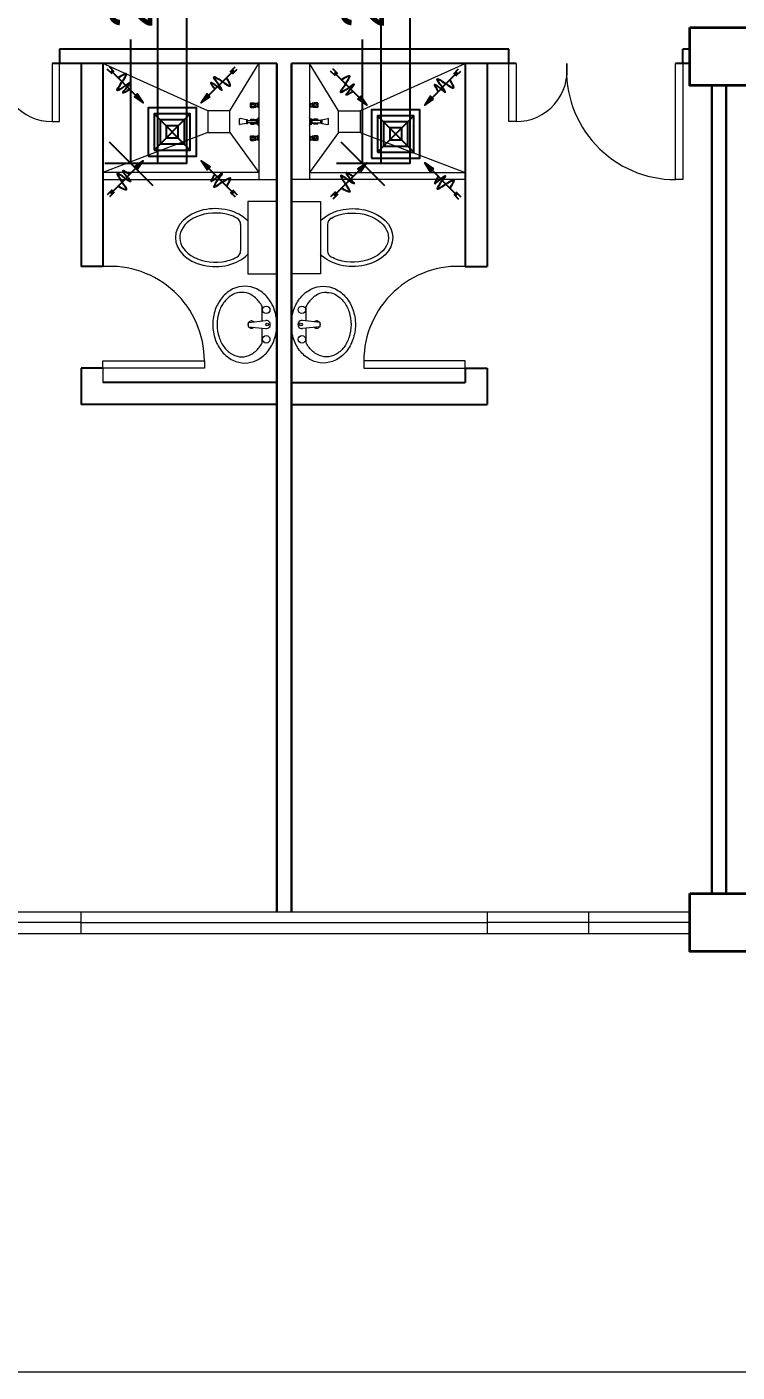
# Model space of a CAD drawing. Header units: millimetres. Extents: x 3 to 434, y 1 to 233.
# Drawn here: x 272.71 to 277.61, y 98.44 to 107.72 of the extents above; entities that cross this region are included whole.
import ezdxf

# ---------------------------------------------------------------- set-up
doc = ezdxf.new("R2010")
doc.units = ezdxf.units.MM
doc.header["$MEASUREMENT"] = 0
for name, color, linetype in [('AIR', 7, 'Continuous'), ('AIR-00', 8, 'Continuous'), ('AIR-03', 30, 'Continuous'), ('dimen', 7, 'Continuous'), ('exhaust', 1, 'Continuous')]:
    doc.layers.add(name, color=color, linetype=linetype)
doc.styles.get("Standard").update_dxf_attribs({"font": 'arial.ttf'})
doc.dimstyles.new('Copy of dimension', dxfattribs={"dimtxt": 0.3, "dimasz": 0.3, "dimexe": 0.18, "dimexo": 0.0625, "dimgap": 0.09, "dimtad": 0, "dimzin": 0, "dimdsep": 46, "dimtxsty": 'Standard', "dimblk": 'OBLIQUE', "dimcen": 0.09, "dimclrd": 256, "dimclre": 256, "dimclrt": 256, "dimadec": 0, "dimazin": 0, "dimtfac": 1, "dimtofl": 0, "dimtmove": 0, "dimatfit": 3, "dimldrblk": 'OBLIQUE', "dimfxl": 1, "dimtolj": 1, "dimtzin": 0, "dimarcsym": 0})

# ---------------------------------------------------------------- blocks, each defined once
blk = doc.blocks.new('GRILL-C-IN')
at = {"layer": 'AIR-00', "ltscale": 3}
for p, q in [((-0.623, 0.601), (-0.674, 0.651)), ((-0.601, 0.623), (-0.651, 0.674)), ((-0.637, 0.637), (-0.3, 0.3)), ((0.637, 0.637), (0.3, 0.3)), ((0.601, 0.623), (0.651, 0.674)), ((0.623, 0.601), (0.674, 0.651)), ((-0.637, -0.637), (-0.3, -0.3)), ((0.637, -0.637), (0.3, -0.3)), ((-0.623, -0.601), (-0.674, -0.651)), ((-0.601, -0.623), (-0.651, -0.674)), ((0.601, -0.623), (0.651, -0.674)), ((0.623, -0.601), (0.674, -0.651))]:
    blk.add_line(p, q, dxfattribs=at)
at = {"layer": 'AIR-00', "color": 50}
for p, q in [((-0.188, 0.187), (0.187, -0.188)), ((0.187, 0.187), (-0.188, -0.188))]:
    blk.add_line(p, q, dxfattribs=at)
at = {"layer": 'AIR-00', "ltscale": 3}
for points in [[(-0.362, 0.393), (-0.393, 0.362), (-0.3, 0.3)], [(0.393, 0.362), (0.362, 0.393), (0.3, 0.3)], [(-0.362, -0.393), (-0.393, -0.362), (-0.3, -0.3)], [(0.393, -0.362), (0.362, -0.393), (0.3, -0.3)]]:
    blk.add_lwpolyline(points, close=True, dxfattribs=at)
at = {"layer": 'AIR-00', "color": 50}
for points in [[(-0.188, -0.188), (0.187, -0.188), (0.187, 0.187), (-0.188, 0.187)], [(-0.125, -0.125), (0.125, -0.125), (0.125, 0.125), (-0.125, 0.125)], [(-0.062, -0.062), (0.062, -0.062), (0.062, 0.062), (-0.062, 0.062)]]:
    blk.add_lwpolyline(points, close=True, dxfattribs=at)
at = {"layer": 'AIR-00', "ltscale": 3}
for points in [[(-0.441, 0.441), (-0.512, 0.404), (-0.432, 0.514), (-0.568, 0.43), (-0.477, 0.6), (-0.561, 0.561)], [(0.441, 0.441), (0.404, 0.512), (0.514, 0.432), (0.43, 0.568), (0.6, 0.477), (0.561, 0.561)], [(-0.441, -0.441), (-0.512, -0.404), (-0.432, -0.514), (-0.568, -0.43), (-0.477, -0.6), (-0.561, -0.561)], [(0.441, -0.441), (0.404, -0.512), (0.514, -0.432), (0.43, -0.568), (0.6, -0.477), (0.561, -0.561)]]:
    blk.add_spline(points, degree=3, dxfattribs=at)
for points in [[(-0.3, 0.3), (-0.362, 0.393), (-0.393, 0.362)], [(0.3, 0.3), (0.393, 0.362), (0.362, 0.393)], [(-0.3, -0.3), (-0.362, -0.393), (-0.393, -0.362)], [(0.3, -0.3), (0.393, -0.362), (0.362, -0.393)]]:
    blk.add_solid(points, dxfattribs=at)
at = {"layer": 'AIR-03', "color": 6}
blk.add_lwpolyline([(-0.25, -0.25), (0.25, -0.25), (0.25, 0.25), (-0.25, 0.25)], close=True, dxfattribs=at)
blk = doc.blocks.new('_Oblique')
at = {"color": 0, "linetype": 'ByBlock', "lineweight": -2}
blk.add_line((-0.5, -0.5), (0.5, 0.5), dxfattribs=at)
blk = doc.blocks.new('*D100')
at = {"layer": 'Defpoints', "color": 0, "transparency": 16777216}
for p in [(273.8149, 109.4511), (273.43, 106.7746), (273.8149, 106.7746)]:
    blk.add_point(p, dxfattribs=at)
at = {"layer": 'dimen', "lineweight": -2, "transparency": 16777216}
for p, q in [((273.7524, 109.4511), (273.25, 109.4511)), ((273.43, 109.4511), (273.43, 108.5954)), ((273.43, 106.7746), (273.43, 107.6304)), ((273.7524, 106.7746), (273.25, 106.7746))]:
    blk.add_line(p, q, dxfattribs=at)
at = {"layer": 'dimen', "lineweight": -2, "transparency": 16777216, "xscale": 0.3, "yscale": 0.3, "zscale": 0.3}
for p, rotation in [((273.43, 109.4511), 90), ((273.43, 106.7746), 270)]:
    blk.add_blockref('_Oblique', p, dxfattribs=dict(at, rotation=rotation))
at = {"layer": 'dimen', "transparency": 16777216, "insert": (273.43, 108.1129), "char_height": 0.3, "attachment_point": 5, "rotation": 90}
blk.add_mtext('\\A1;2.68', dxfattribs=at)
blk = doc.blocks.new('*D101')
at = {"layer": 'Defpoints', "color": 0, "transparency": 16777216}
for p in [(275.3563, 109.4511), (275.028, 106.7746), (275.3563, 106.7746)]:
    blk.add_point(p, dxfattribs=at)
at = {"layer": 'dimen', "lineweight": -2, "transparency": 16777216}
for p, q in [((275.2938, 109.4511), (274.848, 109.4511)), ((275.028, 109.4511), (275.028, 108.5954)), ((275.028, 106.7746), (275.028, 107.6304)), ((275.2938, 106.7746), (274.848, 106.7746))]:
    blk.add_line(p, q, dxfattribs=at)
at = {"layer": 'dimen', "lineweight": -2, "transparency": 16777216, "xscale": 0.3, "yscale": 0.3, "zscale": 0.3}
for p, rotation in [((275.028, 109.4511), 90), ((275.028, 106.7746), 270)]:
    blk.add_blockref('_Oblique', p, dxfattribs=dict(at, rotation=rotation))
at = {"layer": 'dimen', "transparency": 16777216, "insert": (275.028, 108.1129), "char_height": 0.3, "attachment_point": 5, "rotation": 90}
blk.add_mtext('\\A1;2.68', dxfattribs=at)

msp = doc.modelspace()

# ---------------------------------------------------------------- linework, layer by layer
at = {"color": 8, "lineweight": 25}
for p, q in [((276.0363, 107.5641), (272.9363, 107.5641)), ((272.9363, 107.5641), (272.9363, 107.4641)), ((276.0363, 107.4641), (276.0363, 107.5641)), ((277.2863, 107.5641), (277.2363, 107.5641)), ((277.2363, 107.4641), (277.2363, 107.5641)), ((274.4363, 107.4641), (272.8863, 107.4641)), ((274.4363, 101.6141), (274.4363, 107.4641)), ((274.4363, 107.4641), (274.4363, 101.6141)), ((274.5363, 101.6141), (274.5363, 107.4641)), ((274.5363, 107.4641), (274.5363, 101.6141)), ((276.0863, 107.4641), (274.5363, 107.4641)), ((277.2863, 107.4641), (277.1863, 107.4641)), ((277.4363, 101.7391), (277.4363, 107.3141)), ((277.4363, 107.3141), (277.4363, 101.7391)), ((277.5363, 101.7391), (277.5363, 107.3141)), ((277.5363, 107.3141), (277.5363, 101.7391)), ((274.4363, 105.0785), (274.4363, 107.0285))]:
    msp.add_line(p, q, dxfattribs=at)
at = {"color": 8, "lineweight": 25, "ltscale": 0.3}
for p, q in [((273.0863, 107.4641), (273.0863, 106.0641)), ((273.2363, 107.4641), (273.2363, 106.0641)), ((275.7363, 107.4641), (275.7363, 106.0641)), ((275.8863, 107.4641), (275.8863, 106.0641)), ((273.2363, 106.0641), (273.0863, 106.0641)), ((275.7363, 106.0641), (275.8863, 106.0641)), ((273.0863, 105.3641), (273.0863, 105.1141)), ((273.2363, 105.3641), (273.0863, 105.3641)), ((275.7363, 105.3641), (275.7363, 105.2641)), ((275.7363, 105.3641), (275.8863, 105.3641)), ((275.8863, 105.3641), (275.8863, 105.1141)), ((274.4363, 105.2641), (273.2363, 105.2641)), ((274.5363, 105.2641), (275.7363, 105.2641)), ((274.4363, 105.1141), (273.0863, 105.1141)), ((274.5363, 105.1141), (275.8863, 105.1141))]:
    msp.add_line(p, q, dxfattribs=at)
at = {"color": 8, "lineweight": 9}
for p, q in [((274.3113, 107.4641), (273.2363, 107.4641)), ((274.3113, 107.4641), (274.3113, 106.6641)), ((274.6613, 107.4641), (274.6613, 106.6641)), ((274.2526, 107.1908), (274.2526, 107.1647)), ((274.2526, 107.1908), (274.2541, 107.1908)), ((274.2526, 107.1647), (274.2541, 107.1647)), ((274.2541, 107.1908), (274.256, 107.1944)), ((274.2541, 107.1908), (274.2541, 107.1647)), ((274.2541, 107.1647), (274.256, 107.1611)), ((274.256, 107.1944), (274.256, 107.1611)), ((274.256, 107.1944), (274.278, 107.1944)), ((274.2647, 107.1838), (274.2768, 107.1838)), ((274.2647, 107.1717), (274.2768, 107.1717)), ((274.2648, 107.1908), (274.277, 107.1908)), ((274.2648, 107.1647), (274.277, 107.1647)), ((274.278, 107.1944), (274.282, 107.1922)), ((274.278, 107.191), (274.278, 107.1836)), ((274.278, 107.1645), (274.278, 107.1718)), ((274.2838, 107.1917), (274.2897, 107.1917)), ((274.2897, 107.1917), (274.292, 107.191)), ((274.2897, 107.1917), (274.2897, 107.1637)), ((274.292, 107.191), (274.292, 107.1645)), ((274.3037, 107.1891), (274.292, 107.1891)), ((274.3037, 107.1664), (274.292, 107.1664)), ((274.3105, 107.1948), (274.3037, 107.1914)), ((274.3037, 107.1914), (274.3037, 107.1641)), ((274.3105, 107.1948), (274.3105, 107.1607)), ((274.3105, 107.1948), (274.3113, 107.1948)), ((274.3113, 107.1948), (274.3113, 107.1607)), ((274.6613, 107.1948), (274.6613, 107.1607)), ((274.662, 107.1948), (274.6613, 107.1948)), ((274.662, 107.1948), (274.662, 107.1607)), ((274.662, 107.1948), (274.6688, 107.1914)), ((274.6688, 107.1914), (274.6688, 107.1641)), ((274.6688, 107.1891), (274.6806, 107.1891)), ((274.6688, 107.1664), (274.6806, 107.1664)), ((274.6829, 107.1917), (274.6806, 107.191)), ((274.6806, 107.191), (274.6806, 107.1645)), ((274.6829, 107.1917), (274.6829, 107.1637)), ((274.6887, 107.1917), (274.6829, 107.1917)), ((274.6946, 107.1944), (274.6905, 107.1922)), ((274.7166, 107.1944), (274.6946, 107.1944)), ((274.6946, 107.191), (274.6946, 107.1836)), ((274.6946, 107.1645), (274.6946, 107.1718)), ((274.7077, 107.1908), (274.6956, 107.1908)), ((274.7077, 107.1647), (274.6956, 107.1647)), ((274.7079, 107.1838), (274.6957, 107.1838)), ((274.7079, 107.1717), (274.6957, 107.1717)), ((274.7166, 107.1944), (274.7166, 107.1611)), ((274.7185, 107.1908), (274.7166, 107.1944)), ((274.7185, 107.1647), (274.7166, 107.1611)), ((274.7185, 107.1908), (274.7185, 107.1647)), ((274.72, 107.1908), (274.7185, 107.1908)), ((274.72, 107.1647), (274.7185, 107.1647)), ((274.72, 107.1908), (274.72, 107.1647)), ((274.1794, 107.0447), (274.1794, 107.0835)), ((274.2259, 107.0764), (274.184, 107.085)), ((274.2335, 107.0764), (274.2259, 107.0764)), ((274.2259, 107.0764), (274.2259, 107.0518)), ((274.2259, 107.0764), (274.2259, 107.0518)), ((274.2335, 107.0518), (274.2335, 107.0764)), ((274.2526, 107.0772), (274.2526, 107.0717)), ((274.2526, 107.0772), (274.2541, 107.0772)), ((274.2541, 107.0772), (274.256, 107.0808)), ((274.2541, 107.0772), (274.2541, 107.0717)), ((274.256, 107.1611), (274.278, 107.1611)), ((274.256, 107.0808), (274.256, 107.0717)), ((274.256, 107.0808), (274.2779, 107.0808)), ((274.2648, 107.0772), (274.2769, 107.0772)), ((274.2779, 107.0808), (274.282, 107.0786)), ((274.2779, 107.0773), (274.2779, 107.0717)), ((274.278, 107.1611), (274.282, 107.1633)), ((274.2838, 107.1637), (274.2897, 107.1637)), ((274.2838, 107.0781), (274.2897, 107.0781)), ((274.2897, 107.1637), (274.292, 107.1645)), ((274.2897, 107.0781), (274.2897, 107.0717)), ((274.2897, 107.0781), (274.292, 107.0774)), ((274.292, 107.0774), (274.292, 107.0717)), ((274.2959, 107.0755), (274.292, 107.0755)), ((274.2959, 107.0467), (274.2959, 107.0815)), ((274.2959, 107.0815), (274.3055, 107.0815)), ((274.3105, 107.1607), (274.3037, 107.1641)), ((274.3055, 107.0815), (274.3113, 107.0931)), ((274.3055, 107.0467), (274.3055, 107.0815)), ((274.3055, 107.0815), (274.3055, 107.0467)), ((274.3105, 107.1607), (274.3113, 107.1607)), ((274.3113, 107.0931), (274.3113, 107.0351)), ((274.662, 107.1607), (274.6613, 107.1607)), ((274.6671, 107.0815), (274.6613, 107.0931)), ((274.6613, 107.0931), (274.6613, 107.0351)), ((274.662, 107.1607), (274.6688, 107.1641)), ((274.6671, 107.0467), (274.6671, 107.0815)), ((274.6767, 107.0815), (274.6671, 107.0815)), ((274.6671, 107.0815), (274.6671, 107.0467)), ((274.6767, 107.0467), (274.6767, 107.0815)), ((274.6767, 107.0755), (274.6806, 107.0755)), ((274.6829, 107.1637), (274.6806, 107.1645)), ((274.6829, 107.0781), (274.6806, 107.0774)), ((274.6806, 107.0774), (274.6806, 107.0717)), ((274.6887, 107.1637), (274.6829, 107.1637)), ((274.6829, 107.0781), (274.6829, 107.0717)), ((274.6887, 107.0781), (274.6829, 107.0781)), ((274.6946, 107.1611), (274.6905, 107.1633)), ((274.6946, 107.0808), (274.6905, 107.0786)), ((274.7166, 107.1611), (274.6946, 107.1611)), ((274.7166, 107.0808), (274.6946, 107.0808)), ((274.6946, 107.0773), (274.6946, 107.0717)), ((274.7078, 107.0772), (274.6956, 107.0772)), ((274.7166, 107.0808), (274.7166, 107.0717)), ((274.7185, 107.0772), (274.7166, 107.0808)), ((274.7185, 107.0772), (274.7185, 107.0717)), ((274.72, 107.0772), (274.7185, 107.0772)), ((274.72, 107.0772), (274.72, 107.0717)), ((274.7391, 107.0764), (274.7467, 107.0764)), ((274.7391, 107.0518), (274.7391, 107.0764)), ((274.7467, 107.0764), (274.7886, 107.085)), ((274.7467, 107.0764), (274.7467, 107.0518)), ((274.7467, 107.0764), (274.7467, 107.0518)), ((274.7931, 107.0447), (274.7931, 107.0835)), ((274.2259, 107.0518), (274.184, 107.0432)), ((274.2259, 107.0518), (274.2335, 107.0518)), ((274.2335, 107.0717), (274.2959, 107.0717)), ((274.2959, 107.0565), (274.2335, 107.0565)), ((274.2526, 107.0565), (274.2526, 107.051)), ((274.2526, 107.051), (274.2541, 107.051)), ((274.2541, 107.0565), (274.2541, 107.051)), ((274.2541, 107.051), (274.256, 107.0474)), ((274.256, 107.0565), (274.256, 107.0474)), ((274.256, 107.0474), (274.2779, 107.0474)), ((274.2648, 107.051), (274.2769, 107.051)), ((274.2779, 107.0509), (274.2779, 107.0565)), ((274.2779, 107.0474), (274.282, 107.0496)), ((274.2838, 107.0501), (274.2897, 107.0501)), ((274.2897, 107.0565), (274.2897, 107.0501)), ((274.2897, 107.0501), (274.292, 107.0508)), ((274.292, 107.0565), (274.292, 107.0508)), ((274.2959, 107.0527), (274.292, 107.0527)), ((274.2959, 107.0717), (274.2959, 107.0565)), ((274.3055, 107.0467), (274.2959, 107.0467)), ((274.3113, 107.0351), (274.3055, 107.0467)), ((274.6613, 107.0351), (274.6671, 107.0467)), ((274.6671, 107.0467), (274.6767, 107.0467)), ((274.7391, 107.0717), (274.6767, 107.0717)), ((274.6767, 107.0717), (274.6767, 107.0565)), ((274.6767, 107.0565), (274.7391, 107.0565)), ((274.6767, 107.0527), (274.6806, 107.0527)), ((274.6806, 107.0565), (274.6806, 107.0508)), ((274.6829, 107.0501), (274.6806, 107.0508)), ((274.6829, 107.0565), (274.6829, 107.0501)), ((274.6887, 107.0501), (274.6829, 107.0501)), ((274.6946, 107.0474), (274.6905, 107.0496)), ((274.6946, 107.0509), (274.6946, 107.0565)), ((274.7166, 107.0474), (274.6946, 107.0474)), ((274.7078, 107.051), (274.6956, 107.051)), ((274.7166, 107.0565), (274.7166, 107.0474)), ((274.7185, 107.051), (274.7166, 107.0474)), ((274.7185, 107.0565), (274.7185, 107.051)), ((274.72, 107.051), (274.7185, 107.051)), ((274.72, 107.0565), (274.72, 107.051)), ((274.7467, 107.0518), (274.7391, 107.0518)), ((274.7467, 107.0518), (274.7886, 107.0432)), ((274.2526, 106.9635), (274.2541, 106.9635)), ((274.2526, 106.9635), (274.2526, 106.9374)), ((274.2526, 106.9374), (274.2541, 106.9374)), ((274.2541, 106.9635), (274.256, 106.9671)), ((274.2541, 106.9635), (274.2541, 106.9374)), ((274.2541, 106.9374), (274.256, 106.9338)), ((274.256, 106.9671), (274.2779, 106.9671)), ((274.256, 106.9671), (274.256, 106.9338)), ((274.256, 106.9338), (274.2779, 106.9338)), ((274.2647, 106.9565), (274.2768, 106.9565)), ((274.2647, 106.9444), (274.2768, 106.9444)), ((274.2648, 106.9635), (274.2769, 106.9635)), ((274.2648, 106.9374), (274.2769, 106.9374)), ((274.2779, 106.9671), (274.282, 106.9649)), ((274.2779, 106.9637), (274.2779, 106.9564)), ((274.2779, 106.9372), (274.2779, 106.9446)), ((274.2779, 106.9338), (274.282, 106.936)), ((274.2838, 106.9645), (274.2897, 106.9645)), ((274.2838, 106.9364), (274.2897, 106.9364)), ((274.2897, 106.9645), (274.2897, 106.9364)), ((274.2897, 106.9645), (274.292, 106.9637)), ((274.2897, 106.9364), (274.2919, 106.9372)), ((274.292, 106.9637), (274.2919, 106.9372)), ((274.3037, 106.9391), (274.2919, 106.9391)), ((274.3037, 106.9618), (274.292, 106.9618)), ((274.3105, 106.9675), (274.3037, 106.9641)), ((274.3037, 106.9641), (274.3037, 106.9368)), ((274.3105, 106.9334), (274.3037, 106.9368)), ((274.3105, 106.9675), (274.3113, 106.9675)), ((274.3105, 106.9675), (274.3105, 106.9334)), ((274.3105, 106.9334), (274.3113, 106.9334)), ((274.3113, 106.9675), (274.3113, 106.9334)), ((274.662, 106.9675), (274.6613, 106.9675)), ((274.6613, 106.9675), (274.6613, 106.9334)), ((274.6621, 106.9334), (274.6613, 106.9334)), ((274.662, 106.9675), (274.6689, 106.9641)), ((274.662, 106.9675), (274.6621, 106.9334)), ((274.6621, 106.9334), (274.6689, 106.9368)), ((274.6689, 106.9641), (274.6689, 106.9368)), ((274.6689, 106.9618), (274.6806, 106.9618)), ((274.6689, 106.9391), (274.6806, 106.9391)), ((274.6829, 106.9645), (274.6806, 106.9637)), ((274.6806, 106.9637), (274.6806, 106.9372)), ((274.6829, 106.9364), (274.6806, 106.9372)), ((274.6887, 106.9645), (274.6829, 106.9645)), ((274.6829, 106.9645), (274.6829, 106.9364)), ((274.6887, 106.9364), (274.6829, 106.9364)), ((274.6946, 106.9671), (274.6905, 106.9649)), ((274.6946, 106.9338), (274.6905, 106.936)), ((274.7166, 106.9671), (274.6946, 106.9671)), ((274.6946, 106.9637), (274.6946, 106.9564)), ((274.6946, 106.9372), (274.6946, 106.9446)), ((274.7166, 106.9338), (274.6946, 106.9338)), ((274.7078, 106.9635), (274.6956, 106.9635)), ((274.7078, 106.9374), (274.6956, 106.9374)), ((274.7079, 106.9565), (274.6957, 106.9565)), ((274.7079, 106.9444), (274.6957, 106.9444)), ((274.7185, 106.9635), (274.7166, 106.9671)), ((274.7166, 106.9671), (274.7166, 106.9338)), ((274.7185, 106.9374), (274.7166, 106.9338)), ((274.72, 106.9635), (274.7185, 106.9635)), ((274.7185, 106.9635), (274.7185, 106.9374)), ((274.72, 106.9374), (274.7185, 106.9374)), ((274.72, 106.9635), (274.72, 106.9374)), ((274.4363, 106.5141), (274.2363, 106.5141)), ((274.2363, 106.5141), (274.2363, 106.0141)), ((274.4363, 106.0141), (274.4363, 106.5141)), ((274.5363, 106.5141), (274.7363, 106.5141)), ((274.5363, 106.0141), (274.5363, 106.5141)), ((274.7363, 106.5141), (274.7363, 106.0141)), ((274.1863, 106.3547), (274.1863, 106.1737)), ((274.7863, 106.3547), (274.7863, 106.1737)), ((274.2363, 106.0141), (274.4363, 106.0141)), ((274.7363, 106.0141), (274.5363, 106.0141)), ((274.3343, 105.6885), (274.3343, 105.7907)), ((274.6383, 105.6885), (274.6383, 105.7907)), ((274.2384, 105.6786), (274.3602, 105.6919)), ((274.7342, 105.6786), (274.6123, 105.6919)), ((274.2384, 105.6496), (274.3602, 105.6363)), ((274.7342, 105.6496), (274.6123, 105.6363)), ((271.6863, 101.6141), (274.4363, 101.6141)), ((273.0863, 101.4641), (273.0863, 101.6141)), ((274.4363, 101.6141), (274.5363, 101.6141)), ((274.5363, 101.6141), (277.2863, 101.6141)), ((275.8863, 101.6141), (275.8863, 101.4641)), ((276.5863, 101.6141), (276.5863, 101.4641)), ((277.2863, 101.4641), (277.2863, 101.6141)), ((273.0863, 101.5391), (271.6863, 101.5391)), ((273.0863, 101.5391), (275.8863, 101.5391)), ((277.2863, 101.5391), (275.8863, 101.5391)), ((271.6863, 101.4641), (274.5363, 101.4641)), ((274.4363, 101.4641), (277.2863, 101.4641)), ((287.0363, 98.4391), (271.7113, 98.4391))]:
    msp.add_line(p, q, dxfattribs=at)
at = {"color": 8, "lineweight": 9, "ltscale": 0.3}
for p, q in [((273.9613, 107.1391), (273.2363, 107.4641)), ((274.1113, 107.1391), (274.3113, 107.4641)), ((274.8613, 107.1391), (274.6613, 107.4641)), ((275.0113, 107.1391), (275.7363, 107.4641)), ((273.9613, 106.9891), (273.2363, 106.7141)), ((274.1113, 106.9891), (274.3113, 106.7141)), ((274.8613, 106.9891), (274.6613, 106.7141)), ((275.0113, 106.9891), (275.7363, 106.7141))]:
    msp.add_line(p, q, dxfattribs=at)
at = {"color": 8, "lineweight": 13, "ltscale": 0.3}
msp.add_line((273.2363, 105.3641), (273.2363, 105.2641), dxfattribs=at)
at = {"color": 8, "lineweight": 35}
for points in [[(277.2863, 107.7141), (277.6863, 107.7141), (277.6863, 107.3141), (277.2863, 107.3141)], [(277.2863, 101.7391), (277.6863, 101.7391), (277.6863, 101.3391), (277.2863, 101.3391)]]:
    msp.add_lwpolyline(points, close=True, dxfattribs=at)
at = {"color": 8, "lineweight": 13, "ltscale": 0.03}
for points in [[(272.9363, 107.4641), (272.8863, 107.4641), (272.8863, 107.0641), (272.9363, 107.0641)], [(276.0363, 107.4641), (276.0863, 107.4641), (276.0863, 107.0641), (276.0363, 107.0641)], [(277.1863, 107.4641), (277.2363, 107.4641), (277.2363, 106.6641), (277.1863, 106.6641)], [(273.2363, 105.3641), (273.2363, 105.4141), (273.9363, 105.4141), (273.9363, 105.3641)], [(275.7363, 105.3641), (275.7363, 105.4141), (275.0363, 105.4141), (275.0363, 105.3641)]]:
    msp.add_lwpolyline(points, close=True, dxfattribs=at)
at = {"color": 8, "lineweight": 9, "ltscale": 0.03}
for points in [[(274.1113, 106.9891), (274.1113, 107.1391), (273.9613, 107.1391), (273.9613, 106.9891)], [(274.8613, 106.9891), (274.8613, 107.1391), (275.0113, 107.1391), (275.0113, 106.9891)]]:
    msp.add_lwpolyline(points, close=True, dxfattribs=at)
at = {"color": 8, "lineweight": 9, "ltscale": 0.3}
for points in [[(274.3113, 106.7141), (273.2363, 106.7141), (273.2363, 106.6641), (274.4363, 106.6641), (274.4363, 106.6641)], [(274.6613, 106.7141), (275.7363, 106.7141), (275.7363, 106.6641), (274.5363, 106.6641), (274.5363, 106.6641)]]:
    msp.add_lwpolyline(points, dxfattribs=at)
at = {"color": 8, "lineweight": 9}
for points in [[(274.2153, 105.9291, 0.11576), (274.1328, 105.9097, 0.104047), (274.059, 105.8515, 0.090875), (274.0116, 105.7676, 0.083344), (273.9943, 105.6641, 0.083344), (274.0116, 105.5606, 0.090875), (274.059, 105.4767, 0.104047), (274.1328, 105.4185, 0.11576), (274.2153, 105.3991, 0.11576), (274.2978, 105.4185, 0.104047), (274.3716, 105.4767, 0.090875), (274.4189, 105.5606, 0.083344), (274.4363, 105.6641, 0.083344), (274.4189, 105.7676, 0.090875), (274.3716, 105.8515, 0.104047), (274.2978, 105.9097, 0.11576)], [(274.7573, 105.9291, -0.11576), (274.8398, 105.9097, -0.104047), (274.9136, 105.8515, -0.090875), (274.9609, 105.7676, -0.083344), (274.9783, 105.6641, -0.083344), (274.9609, 105.5606, -0.090875), (274.9136, 105.4767, -0.104047), (274.8398, 105.4185, -0.11576), (274.7573, 105.3991, -0.11576), (274.6748, 105.4185, -0.104047), (274.601, 105.4767, -0.090875), (274.5536, 105.5606, -0.083344), (274.5363, 105.6641, -0.083344), (274.5536, 105.7676, -0.090875), (274.601, 105.8515, -0.104047), (274.6748, 105.9097, -0.11576)]]:
    msp.add_lwpolyline(points, format="xyb", close=True, dxfattribs=at)
for points in [[(274.1943, 105.8866, 0.124838), (274.1317, 105.8707, 0.105788), (274.0741, 105.8214, 0.086697), (274.0378, 105.7517, 0.076776), (274.0243, 105.6641, 0.076776), (274.0378, 105.5765, 0.086697), (274.0741, 105.5068, 0.105788), (274.1317, 105.4575, 0.124838), (274.1943, 105.4416, 0.124838), (274.2568, 105.4575, 0.105788), (274.3145, 105.5068, 0.040067), (274.3343, 105.5375), (274.3343, 105.6397, 0.040067)], [(274.7783, 105.8866, -0.124838), (274.8408, 105.8707, -0.105788), (274.8985, 105.8214, -0.086697), (274.9348, 105.7517, -0.076776), (274.9483, 105.6641, -0.076776), (274.9348, 105.5765, -0.086697), (274.8985, 105.5068, -0.105788), (274.8408, 105.4575, -0.124838), (274.7783, 105.4416, -0.124838), (274.7157, 105.4575, -0.105788), (274.6581, 105.5068, -0.040067), (274.6383, 105.5375), (274.6383, 105.6397, -0.040067)]]:
    msp.add_lwpolyline(points, format="xyb", dxfattribs=at)
for centre, radius in [((274.3633, 105.7657), 0.0255), ((274.6093, 105.7657), 0.0255), ((274.3633, 105.5625), 0.0255), ((274.3698, 105.6641), 0.0095), ((274.6093, 105.5625), 0.0255), ((274.6028, 105.6641), 0.0095)]:
    msp.add_circle(centre, radius, dxfattribs=at)
at = {"color": 8, "lineweight": 13, "ltscale": 0.03}
for centre, radius, start, end in [((272.8863, 107.4172), 0.3531, 172.37185, 270), ((276.0863, 107.4172), 0.3531, 270, 7.62815), ((277.1863, 107.4157), 0.7516, 176.30478, 270), ((273.2845, 105.4141), 0.6518, 0, 94.24219), ((275.6881, 105.4141), 0.6518, 85.75781, 180)]:
    msp.add_arc(centre, radius, start, end, dxfattribs=at)
at = {"color": 8, "lineweight": 9}
for centre, radius, start, end in [((274.1363, 106.3547), 0.05, 0, 61.84994), ((274.8363, 106.3547), 0.05, 118.15006, 180), ((274.1363, 106.1737), 0.05, 298.00836, 360), ((274.8363, 106.1737), 0.05, 180, 241.99164), ((274.1943, 105.7553), 0.1313, 61.53644, 90), ((274.1705, 105.7114), 0.1812, 37.38145, 61.53644), ((274.8021, 105.7114), 0.1812, 118.46356, 142.61855), ((274.7783, 105.7553), 0.1313, 90, 118.46356), ((274.133, 105.6828), 0.2284, 28.20375, 37.38145), ((274.8395, 105.6828), 0.2284, 142.61855, 151.79625), ((274.2613, 105.6641), 0.025, 48.79782, 143.69319), ((274.3633, 105.6641), 0.028, 263.75449, 96.24551), ((274.6093, 105.6641), 0.028, 83.75449, 276.24551), ((274.7113, 105.6641), 0.025, 36.30681, 131.20218), ((274.2613, 105.6641), 0.025, 161.37929, 198.62071), ((274.3321, 105.6641), 0.0948, 171.20259, 188.79741), ((274.2613, 105.6641), 0.025, 216.30681, 311.20218), ((274.7113, 105.6641), 0.025, 228.79782, 323.69319), ((274.6405, 105.6641), 0.0948, 351.20259, 8.79741), ((274.7113, 105.6641), 0.025, 341.37929, 18.62071)]:
    msp.add_arc(centre, radius, start, end, dxfattribs=at)
for centre, major_axis, ratio, start_param, end_param in [((274.2604, 107.1777), (0.00268, 0.00268), 1, 1.643677, 3.068487), ((274.2656, 107.2035), (0.00896, 0.00896), 1, 3.15309, 3.864175), ((274.2656, 107.152), (-0.00896, 0.00896), 1, -0.722807, -0.011722), ((274.2655, 107.1734), (0.00738, 0.00738), 1, 0.858879, 1.643677), ((274.2655, 107.1821), (-0.00738, 0.00738), 1, 1.497691, 2.282489), ((274.2768, 107.1755), (0.00268, 0.00268), 1, 3.926878, 4.554518), ((274.2768, 107.18), (0.00268, 0.00268), 1, 0.157647, 0.785286), ((274.277, 107.1946), (-0.00268, 0.00268), 1, 2.356082, 2.983721), ((274.277, 107.1609), (-0.00268, 0.00268), 1, -1.41315, -0.785511), ((274.2717, 107.1729), (-0.00887, 0.00887), 1, 4.509022, 4.870036), ((274.2717, 107.1825), (-0.00887, 0.00887), 1, 2.983721, 3.344735), ((274.2709, 107.206), (-0.0118, 0.0118), 1, 2.876824, 3.009049), ((274.2838, 107.1955), (-0.00268, 0.00268), 1, 1.862141, 2.356082), ((274.279, 107.1777), (0.00268, 0.00268), 1, 4.915531, 6.079819), ((274.2656, 107.0898), (0.00896, 0.00896), 1, 3.15309, 3.864175), ((274.2769, 107.081), (0.00268, 0.00268), 1, 3.926878, 4.554518), ((274.2709, 107.1495), (0.0118, 0.0118), 1, 0.132318, 0.264544), ((274.2709, 107.0924), (-0.0118, 0.0118), 1, 2.876824, 3.009049), ((274.2838, 107.1599), (-0.00268, 0.00268), 1, -0.785511, -0.291569), ((274.2838, 107.0819), (0.00268, 0.00268), 1, 3.432937, 3.926878), ((274.7899, 107.0814), (-0.00268, -0.00268), 1, 2.92514, 4.295202), ((274.1826, 107.0468), (-0.00268, 0.00268), 1, 1.354119, 2.724181), ((274.2656, 107.0384), (0.00896, 0.00896), 1, 0.847989, 1.559075), ((274.2769, 107.0472), (0.00268, 0.00268), 1, 0.157647, 0.785286), ((274.2709, 107.0358), (-0.0118, 0.0118), 1, -1.438478, -1.306252), ((274.2838, 107.0463), (0.00268, 0.00268), 1, 0.785286, 1.279227), ((274.2604, 106.9505), (0.00268, 0.00268), 1, 1.643677, 3.068487), ((274.2656, 106.9762), (0.00896, 0.00896), 1, 3.15309, 3.864175), ((274.2656, 106.9247), (-0.00896, 0.00896), 1, -0.722807, -0.011722), ((274.2654, 106.9461), (0.00738, 0.00738), 1, 0.858879, 1.643677), ((274.2654, 106.9548), (-0.00738, 0.00738), 1, 1.497691, 2.282489), ((274.2768, 106.9527), (0.00268, 0.00268), 1, 0.157647, 0.785286), ((274.2768, 106.9482), (0.00268, 0.00268), 1, 3.926878, 4.554518), ((274.2769, 106.9673), (-0.00268, 0.00268), 1, 2.356082, 2.983721), ((274.2769, 106.9336), (-0.00268, 0.00268), 1, -1.41315, -0.785511), ((274.2717, 106.9456), (-0.00887, 0.00887), 1, 4.509022, 4.870036), ((274.2717, 106.9553), (-0.00887, 0.00887), 1, 2.983721, 3.344735), ((274.2709, 106.9787), (0.0118, 0.0118), 1, 4.44762, 4.579846), ((274.2709, 106.9222), (0.0118, 0.0118), 1, 0.132318, 0.264544), ((274.2838, 106.9683), (-0.00268, 0.00268), 1, 1.862141, 2.356082), ((274.2838, 106.9327), (-0.00268, 0.00268), 1, -0.785511, -0.291569), ((274.279, 106.9505), (0.00268, 0.00268), 1, 4.915531, 6.079819), ((274.0113, 106.2641), (0.275, 0), 0.727273, 0.612555, 5.670631)]:
    msp.add_ellipse(centre, major_axis=major_axis, ratio=ratio, start_param=start_param, end_param=end_param, dxfattribs=at)
at = {"color": 8, "lineweight": 9, "extrusion": (2.88216e-41, -4.99074e-41, -1)}
for centre, major_axis, start_param, end_param in [((274.6887, 107.1955), (0.00268, -0.00268), 0.291344, 0.785286), ((274.6935, 107.1777), (-0.00268, -0.00268), 0.203142, 1.36743), ((274.7009, 107.1729), (-0.00887, -0.00887), 1.36743, 1.728443), ((274.7009, 107.1825), (0.00887, -0.00887), 1.412925, 1.773938), ((274.7017, 107.206), (-0.0118, -0.0118), -0.264769, -0.132543), ((274.6956, 107.1946), (-0.00268, -0.00268), -0.785511, -0.157871), ((274.6956, 107.1609), (0.00268, -0.00268), 3.299239, 3.926878), ((274.6957, 107.18), (0.00268, -0.00268), 3.299239, 3.926878), ((274.6957, 107.1755), (0.00268, -0.00268), 0.785286, 1.412925), ((274.707, 107.2035), (-0.00896, -0.00896), -1.559299, -0.848214), ((274.707, 107.152), (0.00896, -0.00896), 3.989582, 4.700667), ((274.7071, 107.1734), (0.00738, -0.00738), 4.000472, 4.78527), ((274.7071, 107.1821), (-0.00738, -0.00738), 4.639283, 5.424081), ((274.7121, 107.1777), (0.00268, -0.00268), 4.78527, 6.21008), ((274.6887, 107.1599), (0.00268, -0.00268), 3.926878, 4.42082), ((274.6887, 107.0819), (-0.00268, -0.00268), -1.279452, -0.785511), ((274.7017, 107.1495), (-0.0118, -0.0118), 1.703115, 1.83534), ((274.7017, 107.0924), (0.0118, -0.0118), 1.306028, 1.438253), ((274.6956, 107.081), (-0.00268, -0.00268), -0.785511, -0.157871), ((274.707, 107.0898), (0.00896, -0.00896), 0.011497, 0.722582), ((274.6887, 107.0463), (0.00268, -0.00268), 3.926878, 4.42082), ((274.7017, 107.0358), (0.0118, -0.0118), 3.273911, 3.406137), ((274.6956, 107.0472), (0.00268, -0.00268), 3.299239, 3.926878), ((274.707, 107.0384), (-0.00896, -0.00896), 2.418785, 3.129871), ((274.79, 107.0468), (0.00268, -0.00268), 6.066508, 7.43657), ((274.6887, 106.9683), (-0.00268, -0.00268), -1.279452, -0.785511), ((274.6887, 106.9327), (-0.00268, -0.00268), 2.356082, 2.850023), ((274.6936, 106.9505), (-0.00268, -0.00268), 0.203142, 1.36743), ((274.7009, 106.9456), (0.00887, -0.00887), 2.938226, 3.299239), ((274.7009, 106.9553), (-0.00887, -0.00887), -0.157871, 0.203142), ((274.7017, 106.9787), (-0.0118, -0.0118), -0.264769, -0.132543), ((274.7017, 106.9222), (-0.0118, -0.0118), 1.703115, 1.83534), ((274.6956, 106.9673), (0.00268, -0.00268), 0.785286, 1.412925), ((274.6956, 106.9336), (-0.00268, -0.00268), 1.728443, 2.356082), ((274.6957, 106.9527), (0.00268, -0.00268), 3.299239, 3.926878), ((274.6957, 106.9482), (0.00268, -0.00268), 0.785286, 1.412925), ((274.707, 106.9762), (-0.00896, -0.00896), -1.559299, -0.848214), ((274.707, 106.9247), (-0.00896, -0.00896), 2.418785, 3.129871), ((274.7071, 106.9461), (0.00738, -0.00738), 4.000472, 4.78527), ((274.7071, 106.9548), (0.00738, -0.00738), 6.21008, 6.994878), ((274.7121, 106.9505), (-0.00268, -0.00268), 3.214474, 4.639283)]:
    msp.add_ellipse(centre, major_axis=major_axis, ratio=1, start_param=start_param, end_param=end_param, dxfattribs=at)
at = {"color": 8, "lineweight": 9, "extrusion": (-2.88216e-41, -4.99074e-41, -1)}
msp.add_ellipse((274.1826, 107.0814), major_axis=(-0.00268, 0.00268), ratio=1, start_param=6.066732, end_param=7.436794, dxfattribs=at)
at = {"color": 8, "lineweight": 9, "extrusion": (0, 0, -1)}
msp.add_ellipse((274.9613, 106.2641), major_axis=(-0.275, 0), ratio=0.727273, start_param=0.612555, end_param=5.670631, dxfattribs=at)
at = {"color": 8, "lineweight": 9}
for points in [[(274.1599, 106.3988), (274.1435, 106.4076), (274.1254, 106.415), (274.0342, 106.4419), (273.947, 106.4367), (273.8154, 106.379), (273.7741, 106.3289), (273.7606, 106.2308), (273.7866, 106.1786), (273.8978, 106.1045), (273.9815, 106.0867), (274.0953, 106.1024), (274.1302, 106.1138), (274.1598, 106.1296)], [(274.8127, 106.3988), (274.8291, 106.4076), (274.8472, 106.415), (274.9383, 106.4419), (275.0255, 106.4367), (275.1571, 106.379), (275.1985, 106.3289), (275.2119, 106.2308), (275.186, 106.1786), (275.0748, 106.1045), (274.9911, 106.0867), (274.8773, 106.1024), (274.8424, 106.1138), (274.8128, 106.1296)]]:
    msp.add_open_spline(points, degree=3, knots=[0.937253, 0.937253, 0.937253, 0.937253, 1.185372, 1.185372, 2.113864, 2.113864, 3.042356, 3.042356, 3.970847, 3.970847, 4.899339, 4.899339, 5.346062, 5.346062, 5.346062, 5.346062], dxfattribs=at)
at = {"layer": 'exhaust'}
for p, q in [((273.8149, 106.7746), (273.8149, 109.4511)), ((275.3563, 106.7746), (275.3563, 109.4511)), ((273.6149, 106.7746), (273.6149, 109.3511)), ((275.1563, 106.7746), (275.1563, 109.3511)), ((273.8149, 106.7746), (273.6149, 106.7746)), ((275.3563, 106.7746), (275.1563, 106.7746))]:
    msp.add_line(p, q, dxfattribs=at)

# ---------------------------------------------------------------- block references
at = {"layer": 'AIR', "xscale": 0.6658363358532475, "yscale": 0.6658363358532475, "zscale": 0.6658363358532475}
for p in [(273.7149, 106.9932), (275.2563, 106.9789)]:
    msp.add_blockref('GRILL-C-IN', p, dxfattribs=at)

# ---------------------------------------------------------------- dimensions: what is measured, and where the dimension line sits
at = {"layer": 'dimen'}
for base, p1, p2, picture, middle in [((273.43, 106.7746), (273.8149, 109.4511), (273.8149, 106.7746), '*D100', (273.43, 108.1129)), ((275.028, 106.7746), (275.3563, 109.4511), (275.3563, 106.7746), '*D101', (275.028, 108.1129))]:
    dim = msp.add_linear_dim(base=base, p1=p1, p2=p2, angle=90, dimstyle='Copy of dimension', dxfattribs=at)
    dim.commit()
    dim.dimension.update_dxf_attribs({"geometry": picture, "text_midpoint": middle})

doc.saveas('drawing.dxf')
